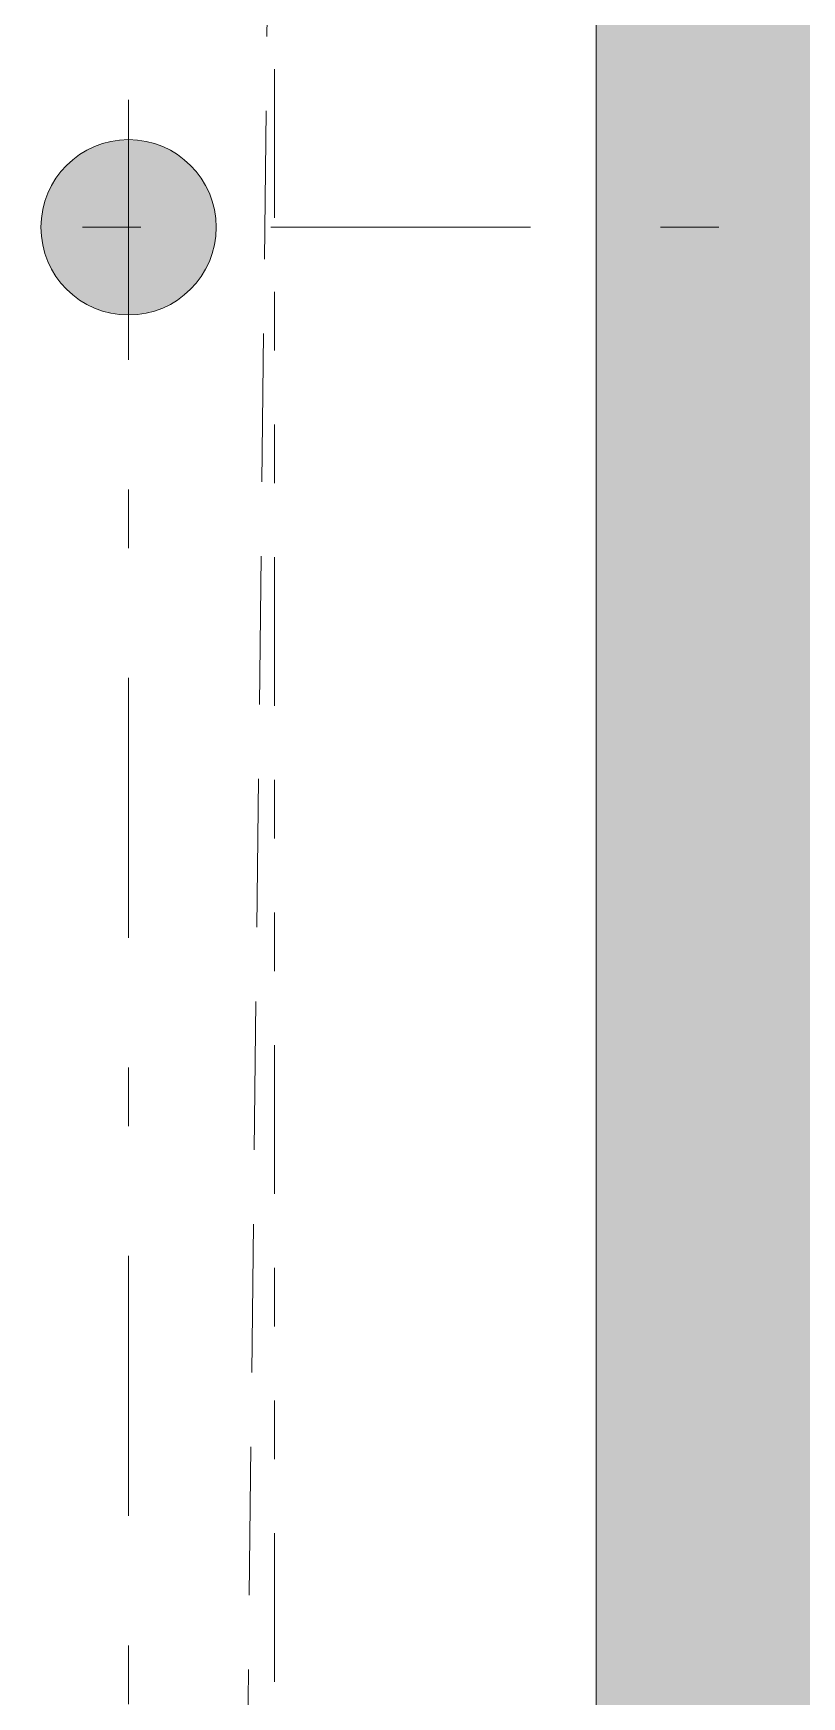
# Model space of a CAD drawing. Header units: metres. Extents: x -45 to 1930, y -347 to 488.
# Drawn here: x 38.307 to 39.622, y -29.025 to -26.179 of the extents above; entities that cross this region are included whole.
import ezdxf

# ---------------------------------------------------------------- set-up
doc = ezdxf.new("R2010")
doc.units = ezdxf.units.M
for name, pattern in [('GETRENNT', [31.75, 12.7, -6.35, 0, -6.35, 0, -6.35]), ('ČERCHOVANÁ', [25.4, 12.7, -6.35, 0, -6.35]), ('ČÁRKOVANÁ', [19.05, 12.7, -6.35])]:
    doc.linetypes.add(name, pattern=pattern)
for name, color, linetype in [('OSA', 7, 'ČERCHOVANÁ'), ('SRAFY', 3, 'Continuous'), ('zariz.predmety', 203, 'Continuous'), ('ZDIVO', 1, 'Continuous')]:
    doc.layers.add(name, color=color, linetype=linetype)

msp = doc.modelspace()

# ---------------------------------------------------------------- hatches: boundary and pattern name
at = {"layer": 'SRAFY', "linetype": 'Continuous', "lineweight": 0}
msp.add_hatch(color=256, dxfattribs=at).paths.add_polyline_path([(39.670321, -25.857673), (39.270321, -25.857673), (39.270321, -29.606209), (39.670321, -29.606209)])
h = msp.add_hatch(color=256, dxfattribs=at)
edge = h.paths.add_edge_path()
edge.add_arc((38.470321, -26.511121), 0.15, 0, 360)

# ---------------------------------------------------------------- linework, layer by layer
at = {"layer": 'OSA', "color": 253, "lineweight": 0, "ltscale": 0.035}
for p, q in [((38.470321, -7.502112), (38.470321, -33.413828)), ((27.834617, -26.511121), (41.774547, -26.511121))]:
    msp.add_line(p, q, dxfattribs=at)
at = {"layer": 'zariz.predmety', "linetype": 'ČÁRKOVANÁ', "lineweight": 0, "ltscale": 0.02, "flags": 128}
msp.add_lwpolyline([(35.250707, -25.857673), (35.251019, -24.961687), (38.721019, -24.962897), (38.669436, -29.502879), (37.079436, -29.502325), (37.078512, -32.152325), (31.808512, -32.150487), (31.809056, -30.590487), (33.529016, -30.591087), (35.249056, -30.591687), (35.249624, -28.961687), (35.250654, -26.007673)], dxfattribs=at)
at = {"layer": 'ZDIVO', "linetype": 'GETRENNT', "lineweight": 0, "ltscale": 0.02}
msp.add_line((38.720321, -22.900696), (38.720321, -31.771517), dxfattribs=at)
at = {"layer": 'ZDIVO', "linetype": 'Continuous', "lineweight": 0}
msp.add_line((39.270321, -22.912585), (39.270321, -31.620859), dxfattribs=at)
msp.add_circle((38.470321, -26.511121), 0.15, dxfattribs=at)

doc.saveas('drawing.dxf')
